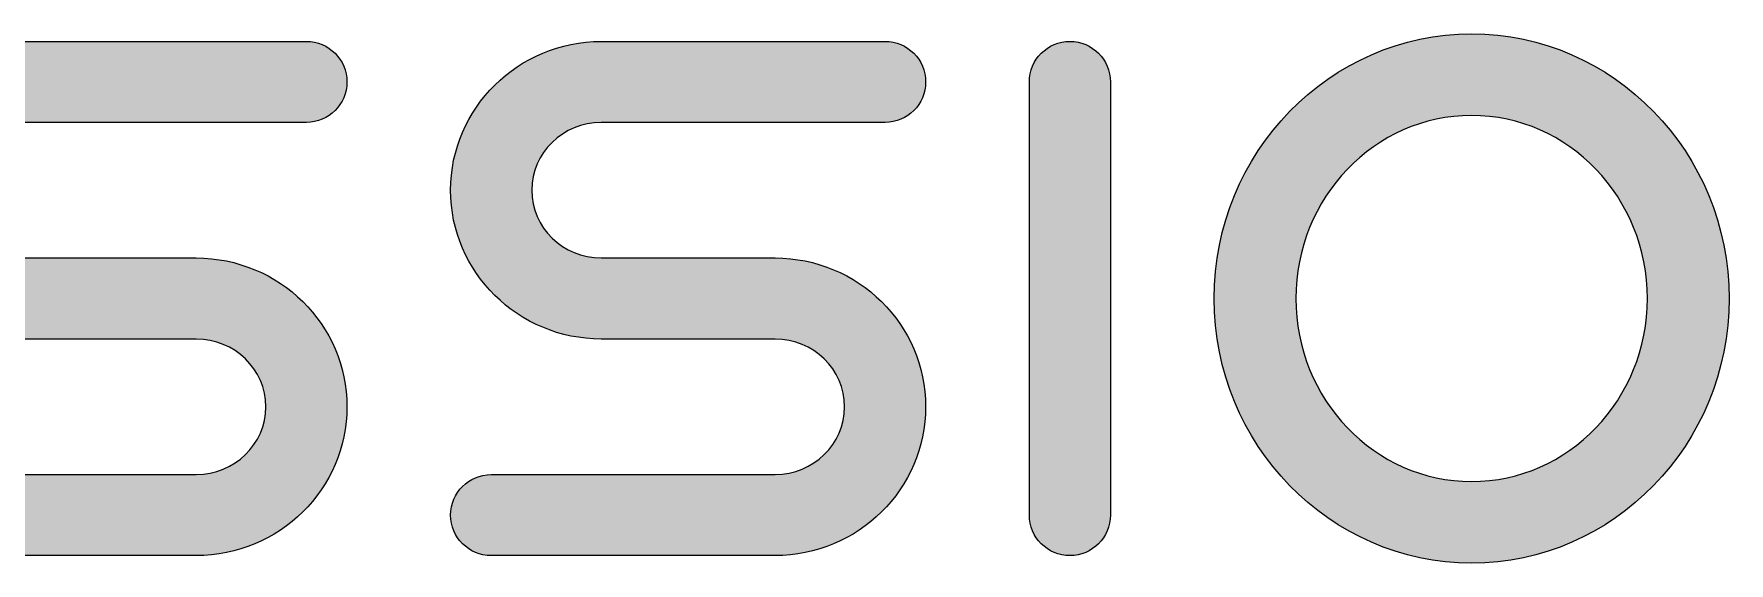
# Model space of a CAD drawing. Header units: millimetres. Extents: x 126 to 665, y -217 to -28.
# Drawn here: x 543.4 to 602.9, y -216.8 to -198.2 of the extents above; entities that cross this region are included whole.
import ezdxf

# ---------------------------------------------------------------- set-up
doc = ezdxf.new("R2010")
doc.units = ezdxf.units.MM
doc.header["$MEASUREMENT"] = 0
doc.layers.add('Layer 2', color=7, linetype='Continuous', lineweight=0)

# ---------------------------------------------------------------- blocks, each defined once
blk = doc.blocks.new('Block_9')
at = {"layer": 'Layer 2'}
h = blk.add_hatch(color=7, dxfattribs=at)
h.dxf.hatch_style = 2
edge = h.paths.add_edge_path()
edge.add_spline(control_points=[(543.018, -201.335), (543.018, -201.335), (552.975, -201.335), (552.975, -201.335), (553.76, -201.335), (554.398, -200.697), (554.398, -199.913), (554.398, -199.129), (553.76, -198.491), (552.975, -198.491), (552.975, -198.491), (543.018, -198.491), (543.018, -198.491), (540.104, -198.491), (537.733, -200.833), (537.733, -203.712), (537.733, -206.592), (540.104, -208.935), (543.018, -208.935), (543.018, -208.935), (549.112, -208.935), (549.112, -208.935), (550.458, -208.935), (551.553, -210.001), (551.553, -211.312), (551.553, -212.623), (550.458, -213.689), (549.112, -213.689), (549.112, -213.689), (539.155, -213.689), (539.155, -213.689), (538.371, -213.689), (537.733, -214.327), (537.733, -215.112), (537.733, -215.896), (538.371, -216.534), (539.155, -216.534), (539.155, -216.534), (549.112, -216.534), (549.112, -216.534), (552.027, -216.534), (554.398, -214.191), (554.398, -211.312), (554.398, -208.432), (552.027, -206.09), (549.112, -206.09), (549.112, -206.09), (543.018, -206.09), (543.018, -206.09), (541.672, -206.09), (540.577, -205.023), (540.577, -203.712), (540.577, -202.402), (541.672, -201.335), (543.018, -201.335)], knot_values=[0, 0, 0, 0, 1, 1, 1, 2, 2, 2, 3, 3, 3, 4, 4, 4, 5, 5, 5, 6, 6, 6, 7, 7, 7, 8, 8, 8, 9, 9, 9, 10, 10, 10, 11, 11, 11, 12, 12, 12, 13, 13, 13, 14, 14, 14, 15, 15, 15, 16, 16, 16, 17, 17, 17, 18, 18, 18, 18], degree=3, periodic=0)
h = blk.add_hatch(color=7, dxfattribs=at)
h.dxf.hatch_style = 2
edge = h.paths.add_edge_path()
edge.add_spline(control_points=[(563.321, -201.335), (563.321, -201.335), (573.278, -201.335), (573.278, -201.335), (574.062, -201.335), (574.7, -200.697), (574.7, -199.913), (574.7, -199.129), (574.062, -198.491), (573.278, -198.491), (573.278, -198.491), (563.321, -198.491), (563.321, -198.491), (560.406, -198.491), (558.035, -200.833), (558.035, -203.712), (558.035, -206.592), (560.406, -208.935), (563.321, -208.935), (563.321, -208.935), (569.415, -208.935), (569.415, -208.935), (570.761, -208.935), (571.856, -210.001), (571.856, -211.312), (571.856, -212.623), (570.761, -213.689), (569.415, -213.689), (569.415, -213.689), (559.458, -213.689), (559.458, -213.689), (558.673, -213.689), (558.035, -214.327), (558.035, -215.112), (558.035, -215.896), (558.673, -216.534), (559.458, -216.534), (559.458, -216.534), (569.415, -216.534), (569.415, -216.534), (572.329, -216.534), (574.7, -214.191), (574.7, -211.312), (574.7, -208.432), (572.329, -206.09), (569.415, -206.09), (569.415, -206.09), (563.321, -206.09), (563.321, -206.09), (561.975, -206.09), (560.88, -205.023), (560.88, -203.712), (560.88, -202.402), (561.975, -201.335), (563.321, -201.335)], knot_values=[0, 0, 0, 0, 1, 1, 1, 2, 2, 2, 3, 3, 3, 4, 4, 4, 5, 5, 5, 6, 6, 6, 7, 7, 7, 8, 8, 8, 9, 9, 9, 10, 10, 10, 11, 11, 11, 12, 12, 12, 13, 13, 13, 14, 14, 14, 15, 15, 15, 16, 16, 16, 17, 17, 17, 18, 18, 18, 18], degree=3, periodic=0)
h = blk.add_hatch(color=7, dxfattribs=at)
h.dxf.hatch_style = 2
edge = h.paths.add_edge_path()
edge.add_spline(control_points=[(579.76, -198.491), (578.976, -198.491), (578.338, -199.129), (578.338, -199.913), (578.338, -199.913), (578.338, -215.112), (578.338, -215.112), (578.338, -215.896), (578.976, -216.534), (579.76, -216.534), (580.545, -216.534), (581.183, -215.896), (581.183, -215.112), (581.183, -215.112), (581.183, -199.913), (581.183, -199.913), (581.183, -199.129), (580.545, -198.491), (579.76, -198.491)], knot_values=[0, 0, 0, 0, 1, 1, 1, 2, 2, 2, 3, 3, 3, 4, 4, 4, 5, 5, 5, 6, 6, 6, 6], degree=3, periodic=0)
h = blk.add_hatch(color=7, dxfattribs=at)
h.dxf.hatch_style = 2
edge = h.paths.add_edge_path()
edge.add_spline(control_points=[(600.019, -207.512), (600.019, -211.053), (597.253, -213.933), (593.852, -213.933), (590.452, -213.933), (587.685, -211.053), (587.685, -207.512), (587.685, -203.972), (590.452, -201.091), (593.852, -201.091), (597.253, -201.091), (600.019, -203.972), (600.019, -207.512)], knot_values=[0, 0, 0, 0, 1, 1, 1, 2, 2, 2, 3, 3, 3, 4, 4, 4, 4], degree=3, periodic=0)
edge = h.paths.add_edge_path()
edge.add_spline(control_points=[(593.852, -198.227), (588.872, -198.227), (584.82, -202.392), (584.82, -207.512), (584.82, -212.632), (588.872, -216.798), (593.852, -216.798), (598.832, -216.798), (602.884, -212.632), (602.884, -207.512), (602.884, -202.392), (598.832, -198.227), (593.852, -198.227)], knot_values=[0, 0, 0, 0, 1, 1, 1, 2, 2, 2, 3, 3, 3, 4, 4, 4, 4], degree=3, periodic=0)
for points, knots in [([(543.018, -201.335), (543.018, -201.335), (552.975, -201.335), (552.975, -201.335), (553.76, -201.335), (554.398, -200.697), (554.398, -199.913), (554.398, -199.129), (553.76, -198.491), (552.975, -198.491), (552.975, -198.491), (543.018, -198.491), (543.018, -198.491), (540.104, -198.491), (537.733, -200.833), (537.733, -203.712), (537.733, -206.592), (540.104, -208.935), (543.018, -208.935), (543.018, -208.935), (549.112, -208.935), (549.112, -208.935), (550.458, -208.935), (551.553, -210.001), (551.553, -211.312), (551.553, -212.623), (550.458, -213.689), (549.112, -213.689), (549.112, -213.689), (539.155, -213.689), (539.155, -213.689), (538.371, -213.689), (537.733, -214.327), (537.733, -215.112), (537.733, -215.896), (538.371, -216.534), (539.155, -216.534), (539.155, -216.534), (549.112, -216.534), (549.112, -216.534), (552.027, -216.534), (554.398, -214.191), (554.398, -211.312), (554.398, -208.432), (552.027, -206.09), (549.112, -206.09), (549.112, -206.09), (543.018, -206.09), (543.018, -206.09), (541.672, -206.09), (540.577, -205.023), (540.577, -203.712), (540.577, -202.402), (541.672, -201.335), (543.018, -201.335)], [0, 0, 0, 0, 1, 1, 1, 2, 2, 2, 3, 3, 3, 4, 4, 4, 5, 5, 5, 6, 6, 6, 7, 7, 7, 8, 8, 8, 9, 9, 9, 10, 10, 10, 11, 11, 11, 12, 12, 12, 13, 13, 13, 14, 14, 14, 15, 15, 15, 16, 16, 16, 17, 17, 17, 18, 18, 18, 18]), ([(563.321, -201.335), (563.321, -201.335), (573.278, -201.335), (573.278, -201.335), (574.062, -201.335), (574.7, -200.697), (574.7, -199.913), (574.7, -199.129), (574.062, -198.491), (573.278, -198.491), (573.278, -198.491), (563.321, -198.491), (563.321, -198.491), (560.406, -198.491), (558.035, -200.833), (558.035, -203.712), (558.035, -206.592), (560.406, -208.935), (563.321, -208.935), (563.321, -208.935), (569.415, -208.935), (569.415, -208.935), (570.761, -208.935), (571.856, -210.001), (571.856, -211.312), (571.856, -212.623), (570.761, -213.689), (569.415, -213.689), (569.415, -213.689), (559.458, -213.689), (559.458, -213.689), (558.673, -213.689), (558.035, -214.327), (558.035, -215.112), (558.035, -215.896), (558.673, -216.534), (559.458, -216.534), (559.458, -216.534), (569.415, -216.534), (569.415, -216.534), (572.329, -216.534), (574.7, -214.191), (574.7, -211.312), (574.7, -208.432), (572.329, -206.09), (569.415, -206.09), (569.415, -206.09), (563.321, -206.09), (563.321, -206.09), (561.975, -206.09), (560.88, -205.023), (560.88, -203.712), (560.88, -202.402), (561.975, -201.335), (563.321, -201.335)], [0, 0, 0, 0, 1, 1, 1, 2, 2, 2, 3, 3, 3, 4, 4, 4, 5, 5, 5, 6, 6, 6, 7, 7, 7, 8, 8, 8, 9, 9, 9, 10, 10, 10, 11, 11, 11, 12, 12, 12, 13, 13, 13, 14, 14, 14, 15, 15, 15, 16, 16, 16, 17, 17, 17, 18, 18, 18, 18]), ([(579.76, -198.491), (578.976, -198.491), (578.338, -199.129), (578.338, -199.913), (578.338, -199.913), (578.338, -215.112), (578.338, -215.112), (578.338, -215.896), (578.976, -216.534), (579.76, -216.534), (580.545, -216.534), (581.183, -215.896), (581.183, -215.112), (581.183, -215.112), (581.183, -199.913), (581.183, -199.913), (581.183, -199.129), (580.545, -198.491), (579.76, -198.491)], [0, 0, 0, 0, 1, 1, 1, 2, 2, 2, 3, 3, 3, 4, 4, 4, 5, 5, 5, 6, 6, 6, 6]), ([(593.852, -198.227), (588.872, -198.227), (584.82, -202.392), (584.82, -207.512), (584.82, -212.632), (588.872, -216.798), (593.852, -216.798), (598.832, -216.798), (602.884, -212.632), (602.884, -207.512), (602.884, -202.392), (598.832, -198.227), (593.852, -198.227)], [0, 0, 0, 0, 1, 1, 1, 2, 2, 2, 3, 3, 3, 4, 4, 4, 4]), ([(600.019, -207.512), (600.019, -211.053), (597.253, -213.933), (593.852, -213.933), (590.452, -213.933), (587.685, -211.053), (587.685, -207.512), (587.685, -203.972), (590.452, -201.091), (593.852, -201.091), (597.253, -201.091), (600.019, -203.972), (600.019, -207.512)], [0, 0, 0, 0, 1, 1, 1, 2, 2, 2, 3, 3, 3, 4, 4, 4, 4])]:
    blk.add_open_spline(points, degree=3, knots=knots, dxfattribs=at)
blk = doc.blocks.new('Block_4')
at = {"layer": 'Layer 2'}
blk.add_blockref('Block_9', (0, 0), dxfattribs=at)

msp = doc.modelspace()

# ---------------------------------------------------------------- block references
at = {"layer": 'Layer 2'}
msp.add_blockref('Block_4', (0, 0), dxfattribs=at)

doc.saveas('drawing.dxf')
